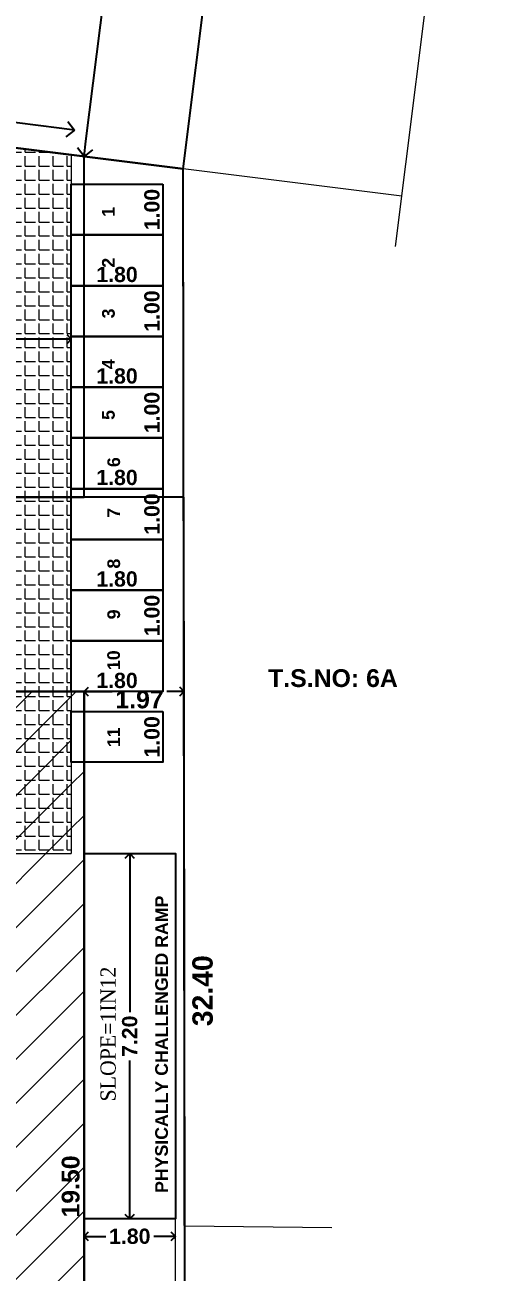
# Model space of a CAD drawing. Header units: metres. Extents: x -1558670 to -1556515, y 43632 to 45317.
# Drawn here: x -1558141.21 to -1558132.15, y 43976.56 to 44001.13 of the extents above; entities that cross this region are included whole.
import ezdxf

# ---------------------------------------------------------------- set-up
doc = ezdxf.new("R2010")
doc.units = ezdxf.units.M
doc.header["$LTSCALE"] = 750
doc.header["$MEASUREMENT"] = 0
doc.header["$PDMODE"] = 35
doc.header["$PDSIZE"] = 50
doc.layers.get('0').update_dxf_attribs({"lineweight": 5})
doc.layers.get('Defpoints').update_dxf_attribs({"lineweight": 0})
for name, color, linetype, lineweight in [('AR_WALL', 7, 'Continuous', 40), ('BLK_1_LVL_0_BLDG_FOOT_PRINT', 1, 'Continuous', 5), ('NOTIFIED_ROAD', 183, 'Continuous', 13), ('ROAD_WIDTH', 7, 'Continuous', 0)]:
    doc.layers.add(name, color=color, linetype=linetype, lineweight=lineweight)
doc.layers.add('BLK_1_COVERED_AREA', color=140, linetype='Continuous', plot=False)
doc.layers.add('TWO_WHEELER_PARKING', color=2, linetype='Continuous', plot=False)
for name, color, linetype in [('BLK_1_DA_RAMP_1', 1, 'Continuous'), ('BLK_1_LVL_0_FRONT_SETBACK', 2, 'Continuous'), ('BLK_1_LVL_0_SIDE_SETBACK1', 171, 'Continuous'), ('DRIVEWAY', 7, 'Continuous'), ('MAIN_GATE', 57, 'Continuous'), ('PLOT_BOUNDARY', 70, 'Continuous'), ('SURRENDER_ROAD_WIDTH', 2, 'Continuous')]:
    doc.layers.add(name, color=color, linetype=linetype)
doc.styles.add('Ar Bold', font='arialbd.ttf', dxfattribs={"height": 0.5})
doc.styles.add('style1', font='romans.shx', dxfattribs={"width": 0.95, "height": 200})
doc.dimstyles.new('~Side open', dxfattribs={"dimtxt": 0.5, "dimasz": 0.18, "dimexe": 0.18, "dimexo": 0.0625, "dimgap": 0.09, "dimtad": 1, "dimzin": 4, "dimdsep": 46, "dimtxsty": 'Ar Bold', "dimblk": 'OPEN90', "dimcen": 0.09, "dimse1": 1, "dimse2": 1, "dimclrd": 252, "dimclrt": 256, "dimadec": 0, "dimazin": 0, "dimtfac": 1, "dimtix": 1, "dimtofl": 0, "dimtmove": 2, "dimatfit": 0, "dimfxl": 0, "dimtzin": 0, "dimarcsym": 0})
pattern_1 = [(45, (0, 0), (-0.43310290348, 0.43310290348), [])]
pattern_2 = [(0, (0, 0), (0, 0.275), [0.2, -0.075]), (90, (0, 0), (-0.275, 0), [0.2, -0.075])]

# ---------------------------------------------------------------- blocks, each defined once
blk = doc.blocks.new('_Open90')
at = {"layer": 'AR_WALL', "color": 0, "lineweight": -2}
for p, q in [((0, 0), (-1, 0)), ((-0.5, 0.5), (0, 0)), ((0, 0), (-0.5, -0.5))]:
    blk.add_line(p, q, dxfattribs=at)
blk = doc.blocks.new('*D18')
at = {"layer": 'Defpoints', "color": 0}
for p in [(-1558138.531, 44010.65), (-1558138.531, 44010.65), (-1558140.044, 43998.544)]:
    blk.add_point(p, dxfattribs=at)
at = {"layer": 'NOTIFIED_ROAD', "color": 1, "lineweight": -2}
for p, q in [((-1558138.569, 44010.352), (-1558139.194, 44005.345)), ((-1558140.007, 43998.842), (-1558139.381, 44003.85))]:
    blk.add_line(p, q, dxfattribs=at)
at = {"layer": 'NOTIFIED_ROAD', "color": 1, "lineweight": -2, "xscale": 0.3, "yscale": 0.3, "zscale": 0.3}
for p, rotation in [((-1558138.531, 44010.65), 82.87836058855454), ((-1558140.044, 43998.544), 262.8783605885545)]:
    blk.add_blockref('_Open90', p, dxfattribs=dict(at, rotation=rotation))
at = {"layer": 'NOTIFIED_ROAD', "color": 1, "insert": (-1558139.288, 44004.597), "char_height": 0.5, "attachment_point": 5, "rotation": 82.8784, "style": 'Ar Bold'}
blk.add_mtext('{\\H0.8x;12.20}', dxfattribs=at)
blk = doc.blocks.new('*D27')
at = {"layer": 'Defpoints', "color": 0}
for p in [(-1558146.295, 43999.325), (-1558140.234, 43999.061), (-1558140.295, 43998.575)]:
    blk.add_point(p, dxfattribs=at)
at = {"layer": 'MAIN_GATE', "color": 2, "lineweight": -2}
for p, q in [((-1558145.936, 43999.774), (-1558143.713, 43999.496)), ((-1558140.532, 43999.099), (-1558142.755, 43999.376))]:
    blk.add_line(p, q, dxfattribs=at)
at = {"layer": 'MAIN_GATE', "color": 2, "lineweight": -2, "xscale": 0.3, "yscale": 0.3, "zscale": 0.3}
for p, rotation in [((-1558146.234, 43999.811), 172.8783605875157), ((-1558140.234, 43999.061), 352.8783605875158)]:
    blk.add_blockref('_Open90', p, dxfattribs=dict(at, rotation=rotation))
at = {"layer": 'MAIN_GATE', "color": 2, "insert": (-1558143.234, 43999.436), "char_height": 0.5, "attachment_point": 5, "rotation": 352.8784, "style": 'Ar Bold'}
blk.add_mtext('{\\H0.6x;6.05}', dxfattribs=at)
blk = doc.blocks.new('*D30')
at = {"layer": 'BLK_1_DA_RAMP_1', "color": 1, "lineweight": -2}
for p, q in [((-1558139.144, 43984.624), (-1558139.144, 43981.682)), ((-1558139.144, 43977.784), (-1558139.144, 43980.725))]:
    blk.add_line(p, q, dxfattribs=at)
at = {"layer": 'Defpoints', "color": 0}
for p in [(-1558139.144, 43984.804), (-1558139.144, 43977.604), (-1558139.144, 43977.604)]:
    blk.add_point(p, dxfattribs=at)
at = {"layer": 'BLK_1_DA_RAMP_1', "color": 1, "lineweight": -2, "xscale": 0.18, "yscale": 0.18, "zscale": 0.18}
for p, rotation in [((-1558139.144, 43984.804), 90), ((-1558139.144, 43977.604), 270)]:
    blk.add_blockref('_Open90', p, dxfattribs=dict(at, rotation=rotation))
at = {"layer": 'BLK_1_DA_RAMP_1', "insert": (-1558139.144, 43981.204), "char_height": 0.5, "attachment_point": 5, "rotation": 90, "style": 'Ar Bold'}
blk.add_mtext('{\\H0.6x;7.20}', dxfattribs=at)
blk = doc.blocks.new('*D31')
at = {"layer": 'BLK_1_DA_RAMP_1', "color": 2, "lineweight": -2}
for p, q in [((-1558139.864, 43977.261), (-1558139.615, 43977.261)), ((-1558138.424, 43977.261), (-1558138.673, 43977.261))]:
    blk.add_line(p, q, dxfattribs=at)
at = {"layer": 'Defpoints', "color": 0}
for p in [(-1558140.044, 43984.804), (-1558138.244, 43984.804), (-1558140.044, 43977.261)]:
    blk.add_point(p, dxfattribs=at)
at = {"layer": 'BLK_1_DA_RAMP_1', "color": 2, "lineweight": -2, "xscale": 0.18, "yscale": 0.18, "zscale": 0.18, "rotation": 180}
blk.add_blockref('_Open90', (-1558140.044, 43977.261), dxfattribs=at)
at = {"layer": 'BLK_1_DA_RAMP_1', "color": 2, "lineweight": -2, "xscale": 0.18, "yscale": 0.18, "zscale": 0.18}
blk.add_blockref('_Open90', (-1558138.244, 43977.261), dxfattribs=at)
at = {"layer": 'BLK_1_DA_RAMP_1', "insert": (-1558139.144, 43977.261), "char_height": 0.5, "attachment_point": 5, "style": 'Ar Bold'}
blk.add_mtext('{\\H0.6x;\\C2;1.80}', dxfattribs=at)
blk = doc.blocks.new('*D34')
at = {"layer": 'Defpoints', "color": 0}
for p in [(-1558146.295, 43994.941), (-1558140.295, 43994.941), (-1558140.295, 43994.941)]:
    blk.add_point(p, dxfattribs=at)
at = {"layer": 'DRIVEWAY', "color": 255, "lineweight": -2}
for p, q in [((-1558146.115, 43994.941), (-1558143.773, 43994.941)), ((-1558140.475, 43994.941), (-1558142.816, 43994.941))]:
    blk.add_line(p, q, dxfattribs=at)
at = {"layer": 'DRIVEWAY', "color": 255, "lineweight": -2, "xscale": 0.18, "yscale": 0.18, "zscale": 0.18, "rotation": 180}
blk.add_blockref('_Open90', (-1558146.295, 43994.941), dxfattribs=at)
at = {"layer": 'DRIVEWAY', "color": 255, "lineweight": -2, "xscale": 0.18, "yscale": 0.18, "zscale": 0.18}
blk.add_blockref('_Open90', (-1558140.295, 43994.941), dxfattribs=at)
at = {"layer": 'DRIVEWAY', "insert": (-1558143.295, 43994.941), "char_height": 0.5, "attachment_point": 5, "style": 'Ar Bold'}
blk.add_mtext('{\\H0.6x;6.00}', dxfattribs=at)
blk = doc.blocks.new('*D36')
at = {"layer": 'Defpoints', "color": 0}
for p in [(-1558138.495, 43997.995), (-1558138.67, 43996.995), (-1558138.495, 43996.995)]:
    blk.add_point(p, dxfattribs=at)
at = {"insert": (-1558138.706, 43997.495), "char_height": 0.5, "attachment_point": 5, "rotation": 90, "style": 'Ar Bold'}
blk.add_mtext('{\\H0.6x;1.00}', dxfattribs=at)
blk = doc.blocks.new('*D37')
at = {"layer": 'Defpoints', "color": 0}
for p in [(-1558140.295, 43996.098), (-1558140.295, 43995.995), (-1558138.495, 43995.995)]:
    blk.add_point(p, dxfattribs=at)
at = {"insert": (-1558139.395, 43996.214), "char_height": 0.5, "attachment_point": 5, "style": 'Ar Bold'}
blk.add_mtext('{\\H0.6x;1.80}', dxfattribs=at)
blk = doc.blocks.new('*D38')
at = {"layer": 'Defpoints', "color": 0}
for p in [(-1558138.495, 43995.995), (-1558138.67, 43994.995), (-1558138.495, 43994.995)]:
    blk.add_point(p, dxfattribs=at)
at = {"insert": (-1558138.706, 43995.495), "char_height": 0.5, "attachment_point": 5, "rotation": 90, "style": 'Ar Bold'}
blk.add_mtext('{\\H0.6x;1.00}', dxfattribs=at)
blk = doc.blocks.new('*D39')
at = {"layer": 'Defpoints', "color": 0}
for p in [(-1558140.295, 43994.098), (-1558140.295, 43993.995), (-1558138.495, 43993.995)]:
    blk.add_point(p, dxfattribs=at)
at = {"insert": (-1558139.395, 43994.214), "char_height": 0.5, "attachment_point": 5, "style": 'Ar Bold'}
blk.add_mtext('{\\H0.6x;1.80}', dxfattribs=at)
blk = doc.blocks.new('*D40')
at = {"layer": 'Defpoints', "color": 0}
for p in [(-1558138.495, 43993.995), (-1558138.67, 43992.995), (-1558138.495, 43992.995)]:
    blk.add_point(p, dxfattribs=at)
at = {"insert": (-1558138.706, 43993.495), "char_height": 0.5, "attachment_point": 5, "rotation": 90, "style": 'Ar Bold'}
blk.add_mtext('{\\H0.6x;1.00}', dxfattribs=at)
blk = doc.blocks.new('*D41')
at = {"layer": 'Defpoints', "color": 0}
for p in [(-1558140.295, 43992.098), (-1558140.295, 43991.995), (-1558138.495, 43991.995)]:
    blk.add_point(p, dxfattribs=at)
at = {"insert": (-1558139.395, 43992.214), "char_height": 0.5, "attachment_point": 5, "style": 'Ar Bold'}
blk.add_mtext('{\\H0.6x;1.80}', dxfattribs=at)
blk = doc.blocks.new('*D42')
at = {"layer": 'Defpoints', "color": 0}
for p in [(-1558138.495, 43991.995), (-1558138.67, 43990.995), (-1558138.495, 43990.995)]:
    blk.add_point(p, dxfattribs=at)
at = {"insert": (-1558138.706, 43991.495), "char_height": 0.5, "attachment_point": 5, "rotation": 90, "style": 'Ar Bold'}
blk.add_mtext('{\\H0.6x;1.00}', dxfattribs=at)
blk = doc.blocks.new('*D43')
at = {"layer": 'Defpoints', "color": 0}
for p in [(-1558140.295, 43990.098), (-1558140.295, 43989.995), (-1558138.495, 43989.995)]:
    blk.add_point(p, dxfattribs=at)
at = {"insert": (-1558139.395, 43990.214), "char_height": 0.5, "attachment_point": 5, "style": 'Ar Bold'}
blk.add_mtext('{\\H0.6x;1.80}', dxfattribs=at)
blk = doc.blocks.new('*D44')
at = {"layer": 'Defpoints', "color": 0}
for p in [(-1558138.495, 43989.995), (-1558138.67, 43988.995), (-1558138.495, 43988.995)]:
    blk.add_point(p, dxfattribs=at)
at = {"insert": (-1558138.706, 43989.495), "char_height": 0.5, "attachment_point": 5, "rotation": 90, "style": 'Ar Bold'}
blk.add_mtext('{\\H0.6x;1.00}', dxfattribs=at)
blk = doc.blocks.new('*D45')
at = {"layer": 'Defpoints', "color": 0}
for p in [(-1558140.295, 43988.098), (-1558140.295, 43987.995), (-1558138.495, 43987.995)]:
    blk.add_point(p, dxfattribs=at)
at = {"insert": (-1558139.395, 43988.214), "char_height": 0.5, "attachment_point": 5, "style": 'Ar Bold'}
blk.add_mtext('{\\H0.6x;1.80}', dxfattribs=at)
blk = doc.blocks.new('*D46')
at = {"layer": 'Defpoints', "color": 0}
for p in [(-1558138.495, 43987.604), (-1558138.67, 43986.604), (-1558138.495, 43986.604)]:
    blk.add_point(p, dxfattribs=at)
at = {"insert": (-1558138.706, 43987.104), "char_height": 0.5, "attachment_point": 5, "rotation": 90, "style": 'Ar Bold'}
blk.add_mtext('{\\H0.6x;1.00}', dxfattribs=at)
blk = doc.blocks.new('*D66')
at = {"color": 252, "lineweight": -2}
for p, q in [((-1558139.864, 43987.995), (-1558139.488, 43987.996)), ((-1558138.257, 43987.998), (-1558138.417, 43987.997))]:
    blk.add_line(p, q, dxfattribs=at)
at = {"layer": 'Defpoints', "color": 0}
for p in [(-1558140.044, 43987.995), (-1558138.077, 43987.998), (-1558138.077, 43987.998)]:
    blk.add_point(p, dxfattribs=at)
at = {"color": 252, "lineweight": -2, "xscale": 0.18, "yscale": 0.18, "zscale": 0.18}
for p, rotation in [((-1558140.044, 43987.995), 180.0826138583006), ((-1558138.077, 43987.998), 0.0826138583005261)]:
    blk.add_blockref('_Open90', p, dxfattribs=dict(at, rotation=rotation))
at = {"insert": (-1558138.952, 43987.839), "char_height": 0.5, "attachment_point": 5, "rotation": 0.0826, "style": 'Ar Bold'}
blk.add_mtext('{\\H0.7x;1.97}', dxfattribs=at)
blk = doc.blocks.new('*D81')
at = {"layer": 'Defpoints', "color": 0}
for p in [(-1558146.295, 43987.995), (-1558140.044, 43987.995), (-1558140.044, 43987.349)]:
    blk.add_point(p, dxfattribs=at)
at = {"insert": (-1558143.169, 43987.617), "char_height": 0.5, "attachment_point": 5, "style": 'Ar Bold'}
blk.add_mtext('{\\H0.7x;\\C1;6.25}', dxfattribs=at)
blk = doc.blocks.new('*D82')
at = {"layer": 'Defpoints', "color": 0}
for p in [(-1558140.044, 43987.995), (-1558140.597, 43968.494), (-1558140.044, 43968.494)]:
    blk.add_point(p, dxfattribs=at)
at = {"insert": (-1558140.306, 43978.244), "char_height": 0.5, "attachment_point": 5, "rotation": 90, "style": 'Ar Bold'}
blk.add_mtext('{\\H0.7x;\\C1;19.50}', dxfattribs=at)
blk = doc.blocks.new('*D123')
at = {"layer": 'Defpoints', "color": 0}
for p in [(-1558138.092, 43998.3), (-1558137.494, 43998.301), (-1558138.045, 43965.9)]:
    blk.add_point(p, dxfattribs=at)
at = {"insert": (-1558137.708, 43982.101), "char_height": 0.5, "attachment_point": 5, "rotation": 90.0826, "style": 'Ar Bold'}
blk.add_mtext('{\\H0.8x;32.40}', dxfattribs=at)
blk = doc.blocks.new('*D125')
at = {"layer": 'Defpoints', "color": 0}
for p in [(-1558153.77, 44000.259), (-1558138.044, 43998.678), (-1558138.092, 43998.3)]:
    blk.add_point(p, dxfattribs=at)
at = {"insert": (-1558146.919, 43999.707), "char_height": 0.5, "attachment_point": 5, "rotation": 352.8784, "style": 'Ar Bold'}
blk.add_mtext('{\\H0.8x;15.80}', dxfattribs=at)

msp = doc.modelspace()

# ---------------------------------------------------------------- hatches: boundary and pattern name
h = msp.add_hatch()
h.set_pattern_fill('ANGLE', color=8)
h.set_pattern_definition(pattern_2)
h.paths.add_polyline_path([(-1558140.295, 43998.575), (-1558146.295, 43999.325), (-1558146.295, 43996.825), (-1558146.295, 43991.825), (-1558140.295, 43991.825)])
h.paths.add_polyline_path([(-1558145.706, 43995.145), (-1558145.706, 43996.347), (-1558146.502, 43996.347), (-1558146.502, 43995.145)], flags=9)
h.paths.add_polyline_path([(-1558143.826, 43994.579), (-1558142.76, 43994.579), (-1558142.76, 43995.297), (-1558143.826, 43995.297)], flags=24)
h.paths.add_polyline_path([(-1558143.084, 43991.975), (-1558143.084, 43994.416), (-1558143.724, 43994.416), (-1558143.724, 43991.975)], flags=24)
h = msp.add_hatch()
h.set_pattern_fill('ANGLE', color=8)
h.set_pattern_definition(pattern_2)
h.paths.add_polyline_path([(-1558140.295, 43991.825), (-1558146.295, 43991.825), (-1558146.295, 43987.995), (-1558140.295, 43987.995)])
h = msp.add_hatch()
h.set_pattern_fill('ANSI31', color=8, scale=4.9)
h.set_pattern_definition(pattern_1)
h.paths.add_polyline_path([(-1558140.295, 43987.995), (-1558146.295, 43987.995), (-1558146.295, 43984.804), (-1558140.295, 43984.804)])
h.paths.add_polyline_path([(-1558143.773, 43987.216), (-1558142.571, 43987.216), (-1558142.571, 43988.012), (-1558143.773, 43988.012)], flags=9)
h = msp.add_hatch()
h.set_pattern_fill('ANGLE', color=8)
h.set_pattern_definition(pattern_2)
h.paths.add_polyline_path([(-1558140.295, 43987.995), (-1558146.295, 43987.995), (-1558146.295, 43984.804), (-1558140.295, 43984.804)])
h.paths.add_polyline_path([(-1558143.773, 43987.216), (-1558142.571, 43987.216), (-1558142.571, 43988.012), (-1558143.773, 43988.012)], flags=9)
h = msp.add_hatch()
h.set_pattern_fill('ANSI31', color=8, scale=4.9)
h.set_pattern_definition(pattern_1)
h.paths.add_polyline_path([(-1558140.044, 43987.995), (-1558140.295, 43987.995), (-1558140.295, 43987.604), (-1558140.044, 43987.604)])
h = msp.add_hatch()
h.set_pattern_fill('ANSI31', color=8, scale=4.9)
h.set_pattern_definition(pattern_1)
h.paths.add_polyline_path([(-1558140.044, 43986.604), (-1558140.295, 43986.604), (-1558140.295, 43984.804), (-1558146.295, 43984.804), (-1558146.295, 43985.265), (-1558150.965, 43985.265), (-1558150.965, 43975.804), (-1558151.865, 43975.804), (-1558151.865, 43967.424), (-1558146.594, 43967.424), (-1558146.594, 43968.494), (-1558140.044, 43968.494)])
h.paths.add_polyline_path([(-1558143.923, 43968.384), (-1558142.721, 43968.384), (-1558142.721, 43969.181), (-1558143.923, 43969.181)], flags=25)
h.paths.add_polyline_path([(-1558146.512, 43967.349), (-1558146.512, 43968.551), (-1558147.308, 43968.551), (-1558147.308, 43967.349)], flags=9)
h.paths.add_polyline_path([(-1558149.83, 43967.354), (-1558148.628, 43967.354), (-1558148.628, 43968.151), (-1558149.83, 43968.151)], flags=9)
h.paths.add_polyline_path([(-1558151.197, 43971.014), (-1558151.197, 43972.216), (-1558151.993, 43972.216), (-1558151.993, 43971.014)], flags=9)
h.paths.add_polyline_path([(-1558151.885, 43975.162), (-1558150.955, 43975.162), (-1558150.955, 43975.958), (-1558151.885, 43975.958)], flags=9)
h.paths.add_polyline_path([(-1558150.315, 43981.037), (-1558150.315, 43982.511), (-1558151.111, 43982.511), (-1558151.111, 43981.037)], flags=24)
h.paths.add_polyline_path([(-1558142.621, 43982.064), (-1558142.645, 43983.363), (-1558143.364, 43983.35), (-1558143.34, 43982.051)], flags=24)
h.paths.add_polyline_path([(-1558139.905, 43977.5), (-1558139.905, 43978.974), (-1558140.701, 43978.974), (-1558140.701, 43977.5)], flags=9)
h.paths.add_polyline_path([(-1558147.343, 43977.343), (-1558144.201, 43977.343), (-1558144.201, 43977.886), (-1558147.343, 43977.886)], flags=24)
h.paths.add_polyline_path([(-1558147.36, 43978.907), (-1558144.11, 43978.907), (-1558144.11, 43979.45), (-1558147.36, 43979.45)], flags=24)
h.paths.add_polyline_path([(-1558147.143, 43978.11), (-1558144.381, 43978.11), (-1558144.381, 43978.653), (-1558147.143, 43978.653)], flags=24)

# ---------------------------------------------------------------- linework, layer by layer
for p, q in [((-1558138.092, 43998.3), (-1558136.579, 44010.406)), ((-1558153.77, 44000.259), (-1558138.092, 43998.3)), ((-1558140.295, 43998.575), (-1558140.295, 43984.804)), ((-1558138.092, 43998.3), (-1558138.045, 43965.9)), ((-1558133.787, 43997.762), (-1558138.092, 43998.3)), ((-1558140.044, 43968.494), (-1558140.044, 43987.995)), ((-1558146.295, 43984.804), (-1558140.295, 43984.804)), ((-1558140.044, 43984.804), (-1558138.244, 43984.804)), ((-1558138.244, 43975.604), (-1558138.244, 43984.804)), ((-1558138.244, 43977.604), (-1558140.044, 43977.604)), ((-1558138.062, 43977.465), (-1558135.163, 43977.433))]:
    msp.add_line(p, q)
at = {"color": 4}
msp.add_line((-1558153.77, 44000.259), (-1558138.092, 43998.3), dxfattribs=at)
at = {"color": 1}
msp.add_line((-1558140.044, 43987.995), (-1558146.295, 43987.995), dxfattribs=at)
at = {"linetype": 'Continuous'}
msp.add_lwpolyline([(-1558133.911, 43996.77), (-1558133.092, 44003.319), (-1558132.38, 44003.482), (-1558133.681, 44004.148), (-1558132.968, 44004.311), (-1558132.15, 44010.86)], dxfattribs=at)
at = {"layer": 'BLK_1_COVERED_AREA', "color": 140}
msp.add_lwpolyline([(-1558150.965, 43975.804), (-1558151.865, 43975.804), (-1558151.865, 43967.424), (-1558146.594, 43967.424), (-1558146.594, 43968.494), (-1558140.044, 43968.494), (-1558140.044, 43987.995), (-1558146.295, 43987.995), (-1558146.295, 43991.825), (-1558152.386, 43991.825), (-1558152.386, 43987.765), (-1558150.965, 43987.765)], close=True, dxfattribs=at)
at = {"layer": 'BLK_1_DA_RAMP_1', "color": 1}
msp.add_lwpolyline([(-1558140.044, 43984.804), (-1558138.244, 43984.804), (-1558138.244, 43977.604), (-1558140.044, 43977.604)], close=True, dxfattribs=at)
at = {"layer": 'BLK_1_LVL_0_BLDG_FOOT_PRINT', "color": 1}
msp.add_lwpolyline([(-1558150.965, 43975.804), (-1558151.865, 43975.804), (-1558151.865, 43967.424), (-1558146.594, 43967.424), (-1558146.594, 43968.494), (-1558140.044, 43968.494), (-1558140.044, 43987.995), (-1558146.295, 43987.995), (-1558146.295, 43991.825), (-1558152.386, 43991.825), (-1558152.386, 43987.765), (-1558150.965, 43987.765)], close=True, dxfattribs=at)
at = {"layer": 'BLK_1_LVL_0_FRONT_SETBACK', "color": 2}
msp.add_lwpolyline([(-1558140.044, 43998.544), (-1558152.386, 44000.086), (-1558152.386, 43991.825), (-1558146.295, 43991.825), (-1558140.044, 43991.825)], close=True, dxfattribs=at)
at = {"layer": 'BLK_1_LVL_0_SIDE_SETBACK1', "color": 171}
msp.add_lwpolyline([(-1558138.082, 43991.825), (-1558146.295, 43991.825), (-1558146.295, 43987.995), (-1558140.044, 43987.995), (-1558140.044, 43968.494), (-1558146.594, 43968.494), (-1558146.594, 43967.424), (-1558138.047, 43967.424)], close=True, dxfattribs=at)
at = {"layer": 'MAIN_GATE', "color": 57}
msp.add_lwpolyline([(-1558146.295, 43999.325), (-1558140.295, 43998.575), (-1558140.295, 43998.575)], dxfattribs=at)
at = {"layer": 'NOTIFIED_ROAD', "color": 1}
msp.add_lwpolyline([(-1558136.579, 44010.406), (-1558152.257, 44012.365), (-1558153.77, 44000.259), (-1558138.092, 43998.3)], close=True, dxfattribs=at)
at = {"layer": 'PLOT_BOUNDARY', "color": 70}
msp.add_lwpolyline([(-1558138.092, 43998.3), (-1558153.77, 44000.259), (-1558154.245, 43965.862), (-1558138.045, 43965.9)], close=True, dxfattribs=at)
at = {"layer": 'ROAD_WIDTH', "color": 2}
msp.add_lwpolyline([(-1558136.579, 44010.406), (-1558152.257, 44012.365), (-1558153.77, 44000.259), (-1558138.092, 43998.3)], close=True, dxfattribs=at)
at = {"layer": 'SURRENDER_ROAD_WIDTH', "color": 2}
msp.add_lwpolyline([(-1558136.579, 44010.406), (-1558152.257, 44012.365), (-1558153.77, 44000.259), (-1558138.092, 43998.3)], close=True, dxfattribs=at)
at = {"layer": 'TWO_WHEELER_PARKING', "color": 2}
for points in [[(-1558138.495, 43997.995), (-1558138.495, 43996.995), (-1558140.295, 43996.995), (-1558140.295, 43997.995)], [(-1558138.495, 43996.995), (-1558138.495, 43995.995), (-1558140.295, 43995.995), (-1558140.295, 43996.995)], [(-1558138.495, 43995.995), (-1558138.495, 43994.995), (-1558140.295, 43994.995), (-1558140.295, 43995.995)], [(-1558138.495, 43994.995), (-1558138.495, 43993.995), (-1558140.295, 43993.995), (-1558140.295, 43994.995)], [(-1558138.495, 43993.995), (-1558138.495, 43992.995), (-1558140.295, 43992.995), (-1558140.295, 43993.995)], [(-1558138.495, 43992.995), (-1558138.495, 43991.995), (-1558140.295, 43991.995), (-1558140.295, 43992.995)], [(-1558138.495, 43991.995), (-1558138.495, 43990.995), (-1558140.295, 43990.995), (-1558140.295, 43991.995)], [(-1558138.495, 43990.995), (-1558138.495, 43989.995), (-1558140.295, 43989.995), (-1558140.295, 43990.995)], [(-1558138.495, 43989.995), (-1558138.495, 43988.995), (-1558140.295, 43988.995), (-1558140.295, 43989.995)], [(-1558138.495, 43988.995), (-1558138.495, 43987.995), (-1558140.295, 43987.995), (-1558140.295, 43988.995)], [(-1558138.495, 43987.604), (-1558138.495, 43986.604), (-1558140.295, 43986.604), (-1558140.295, 43987.604)]]:
    msp.add_lwpolyline(points, close=True, dxfattribs=at)

# ---------------------------------------------------------------- texts
at = {"color": 7, "style": 'Ar Bold'}
for s, rotation, p in [('1', 90.617, (-1558139.439, 43997.352)), ('2', 90.617, (-1558139.439, 43996.352)), ('3', 90.617, (-1558139.439, 43995.352)), ('4', 90.617, (-1558139.439, 43994.352)), ('5', 90.617, (-1558139.439, 43993.352)), ('6', 90.617, (-1558139.334, 43992.422)), ('7', 90.617, (-1558139.334, 43991.422)), ('8', 90.617, (-1558139.334, 43990.422)), ('9', 90.617, (-1558139.334, 43989.422)), ('10', 90.617, (-1558139.334, 43988.422)), ('11', 90.617, (-1558139.334, 43986.903)), ('PHYSICALLY CHALLENGED RAMP', 90, (-1558138.393, 43978.116))]:
    msp.add_text(s, height=0.25, rotation=rotation, dxfattribs=at).set_placement(p)
msp.add_text('T.S.NO: 6A', height=0.35, dxfattribs=at).set_placement((-1558136.42, 43988.087))
at = {"layer": 'BLK_1_DA_RAMP_1', "color": 1, "insert": (-1558139.721, 43979.918), "char_height": 0.3, "attachment_point": 1, "rotation": 90, "style": 'style1'}
msp.add_mtext_dynamic_manual_height_columns('{\\fTimes New Roman|b0|i0|c0|p18;\\C1;SLOPE=1IN12}', width=0.24771, gutter_width=1000, heights=[0], dxfattribs=at)

# ---------------------------------------------------------------- dimensions: what is measured, and where the dimension line sits
for base, p1, p2, angle, text, picture, middle in [((-1558138.044, 43998.678), (-1558153.77, 44000.259), (-1558138.092, 43998.3), 352.8784, '{\\H0.8x;<>}', '*D125', (-1558146.919, 43999.707)), ((-1558137.494, 43998.301), (-1558138.045, 43965.9), (-1558138.092, 43998.3), 90.0826, '{\\H0.8x;<>}', '*D123', (-1558137.708, 43982.101)), ((-1558138.67, 43996.995), (-1558138.495, 43997.995), (-1558138.495, 43996.995), 270, '{\\H0.6x;<>}', '*D36', (-1558138.706, 43997.495)), ((-1558140.295, 43996.098), (-1558138.495, 43995.995), (-1558140.295, 43995.995), 180, '{\\H0.6x;<>}', '*D37', (-1558139.395, 43996.214)), ((-1558138.67, 43994.995), (-1558138.495, 43995.995), (-1558138.495, 43994.995), 270, '{\\H0.6x;<>}', '*D38', (-1558138.706, 43995.495)), ((-1558140.295, 43994.098), (-1558138.495, 43993.995), (-1558140.295, 43993.995), 180, '{\\H0.6x;<>}', '*D39', (-1558139.395, 43994.214)), ((-1558138.67, 43992.995), (-1558138.495, 43993.995), (-1558138.495, 43992.995), 270, '{\\H0.6x;<>}', '*D40', (-1558138.706, 43993.495)), ((-1558140.295, 43992.098), (-1558138.495, 43991.995), (-1558140.295, 43991.995), 180, '{\\H0.6x;<>}', '*D41', (-1558139.395, 43992.214)), ((-1558138.67, 43990.995), (-1558138.495, 43991.995), (-1558138.495, 43990.995), 270, '{\\H0.6x;<>}', '*D42', (-1558138.706, 43991.495)), ((-1558140.295, 43990.098), (-1558138.495, 43989.995), (-1558140.295, 43989.995), 180, '{\\H0.6x;<>}', '*D43', (-1558139.395, 43990.214)), ((-1558138.67, 43988.995), (-1558138.495, 43989.995), (-1558138.495, 43988.995), 270, '{\\H0.6x;<>}', '*D44', (-1558138.706, 43989.495)), ((-1558140.295, 43988.098), (-1558138.495, 43987.995), (-1558140.295, 43987.995), 180, '{\\H0.6x;<>}', '*D45', (-1558139.395, 43988.214)), ((-1558140.597, 43968.494), (-1558140.044, 43987.995), (-1558140.044, 43968.494), 270, '{\\H0.7x;\\C1;<>}', '*D82', (-1558140.306, 43978.244)), ((-1558138.67, 43986.604), (-1558138.495, 43987.604), (-1558138.495, 43986.604), 270, '{\\H0.6x;<>}', '*D46', (-1558138.706, 43987.104))]:
    dim = msp.add_linear_dim(base=base, p1=p1, p2=p2, angle=angle, text=text, dimstyle='~Side open', override={"dimsd1": 1, "dimsd2": 1})
    dim.commit()
    dim.dimension.update_dxf_attribs({"geometry": picture, "text_midpoint": middle, "dimtype": 161})
dim = msp.add_linear_dim(base=(-1558138.077, 43987.998), p1=(-1558140.044, 43987.995), p2=(-1558138.077, 43987.998), angle=0.0826, text='{\\H0.7x;<>}', dimstyle='~Side open')
dim.commit()
dim.dimension.update_dxf_attribs({"geometry": '*D66', "text_midpoint": (-1558138.952, 43987.839), "dimtype": 161})
dim = msp.add_aligned_dim(p1=(-1558146.295, 43987.995), p2=(-1558140.044, 43987.995), distance=-0.646, text='{\\H0.7x;\\C1;<>}', dimstyle='~Side open', override={"dimsd1": 1, "dimsd2": 1})
dim.commit()
dim.dimension.update_dxf_attribs({"geometry": '*D81', "text_midpoint": (-1558143.169, 43987.617)})
at = {"layer": 'BLK_1_DA_RAMP_1', "color": 2}
dim = msp.add_linear_dim(base=(-1558140.044, 43977.261), p1=(-1558138.244, 43984.804), p2=(-1558140.044, 43984.804), angle=180, text='{\\H0.6x;\\C2;<>}', dimstyle='~Side open', override={"dimclrd": 2}, dxfattribs=at)
dim.commit()
dim.dimension.update_dxf_attribs({"geometry": '*D31', "text_midpoint": (-1558139.144, 43977.261), "dimtype": 161})
at = {"layer": 'BLK_1_DA_RAMP_1', "color": 1}
dim = msp.add_linear_dim(base=(-1558139.144, 43977.604), p1=(-1558139.144, 43984.804), p2=(-1558139.144, 43977.604), angle=270, text='{\\H0.6x;<>}', dimstyle='~Side open', override={"dimclrd": 1}, dxfattribs=at)
dim.commit()
dim.dimension.update_dxf_attribs({"geometry": '*D30', "text_midpoint": (-1558139.144, 43981.204), "dimtype": 161})
at = {"layer": 'DRIVEWAY', "color": 255}
dim = msp.add_linear_dim(base=(-1558140.295, 43994.941), p1=(-1558146.295, 43994.941), p2=(-1558140.295, 43994.941), angle=0, text='{\\H0.6x;<>}', dimstyle='~Side open', override={"dimclrd": 255}, dxfattribs=at)
dim.commit()
dim.dimension.update_dxf_attribs({"geometry": '*D34', "text_midpoint": (-1558143.295, 43994.941), "dimtype": 161})
at = {"layer": 'MAIN_GATE', "color": 2}
dim = msp.add_aligned_dim(p1=(-1558146.295, 43999.325), p2=(-1558140.295, 43998.575), distance=0.49, text='{\\H0.6x;<>}', dimstyle='~Side open', override={"dimtxt": 1, "dimasz": 0.3, "dimtad": 0, "dimclrd": 2, "dimclrt": 2}, dxfattribs=at)
dim.commit()
dim.dimension.update_dxf_attribs({"geometry": '*D27', "text_midpoint": (-1558143.234, 43999.436)})
at = {"layer": 'NOTIFIED_ROAD', "color": 1}
dim = msp.add_aligned_dim(p1=(-1558140.044, 43998.544), p2=(-1558138.531, 44010.65), distance=0, text='{\\H0.8x;<>}', dimstyle='~Side open', override={"dimtxt": 1, "dimasz": 0.3, "dimtad": 0, "dimclrd": 1, "dimclrt": 1}, dxfattribs=at)
dim.commit()
dim.dimension.update_dxf_attribs({"geometry": '*D18', "text_midpoint": (-1558139.288, 44004.597)})

doc.saveas('drawing.dxf')
